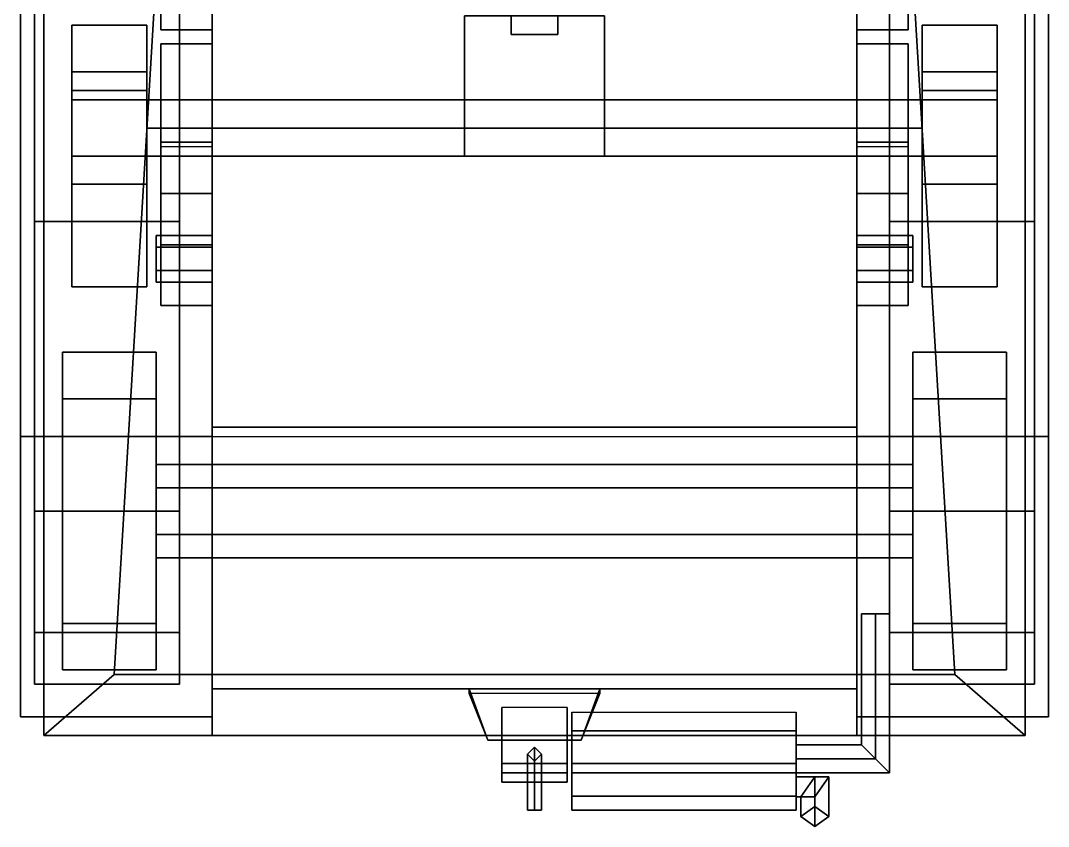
# Model space of a CAD drawing. Header units: millimetres. Extents: x -1.1 to 1.1, y -2.39 to 2.45.
# Drawn here: x -1.1 to 1.1, y -2.395 to -0.67 of the extents above; entities that cross this region are included whole.
import ezdxf

# ---------------------------------------------------------------- set-up
doc = ezdxf.new("R2010")
doc.units = ezdxf.units.MM
for name, color, linetype in [('gun', 1, 'Continuous'), ('mudguard', 6, 'Continuous'), ('torsion', 5, 'Continuous'), ('tracks', 3, 'Continuous'), ('wheels', 2, 'Continuous')]:
    doc.layers.add(name, color=color, linetype=linetype)

msp = doc.modelspace()

# ---------------------------------------------------------------- linework, layer by layer
for points in [[(-0.69, 1.84, 0.34), (-0.69, -1.54, 0.34), (-0.69, -2.1, 0.56), (-0.69, 2.25, 0.56)], [(0.69, -2.1, 0.56), (0.69, -1.54, 0.34), (0.69, 1.84, 0.34), (0.69, 2.25, 0.56)], [(0.69, 1.84, 0.34), (0.69, -1.54, 0.34), (-0.69, -1.54, 0.34), (-0.69, 1.84, 0.34)], [(-0.69, 1.84, 0.56), (-0.69, -2.1, 0.56), (-0.69, -2.2, 1.09), (-0.69, 1.84, 1.09)], [(0.69, -2.2, 1.09), (0.69, -2.1, 0.56), (0.69, 1.84, 0.56), (0.69, 1.84, 1.09)], [(-1.05, -0.25, 1.09), (-1.05, -2.2, 1.09), (-1.05, -2.2, 1.41), (-1.05, -0.25, 1.41)], [(-1.05, -2.2, 1.41), (1.05, -2.2, 1.41), (1.05, -0.25, 1.41), (-1.05, -0.25, 1.41)], [(-0.9, -2.07, 1.87), (-1.05, -2.2, 1.41), (-1.05, -0.25, 1.41), (-0.81, -0.57, 2.22)], [(-1.05, -2.2, 1.41), (-0.9, -2.07, 1.87), (-0.81, -0.57, 2.22), (-1.05, -0.25, 1.41)], [(0.81, -0.57, 2.22), (1.05, -0.25, 1.41), (1.05, -2.2, 1.41), (0.9, -2.07, 1.87)], [(1.05, -0.25, 1.41), (0.81, -0.57, 2.22), (0.9, -2.07, 1.87), (1.05, -2.2, 1.41)], [(1.05, -2.2, 1.41), (1.05, -2.2, 1.09), (1.05, -0.25, 1.09), (1.05, -0.25, 1.41)], [(-0.9, -2.07, 1.87), (-0.81, -0.57, 2.22), (0.81, -0.57, 2.22), (0.9, -2.07, 1.87)], [(-0.81, -0.57, 2.22), (-0.9, -2.07, 1.87), (0.9, -2.07, 1.87), (0.81, -0.57, 2.22)], [(-0.69, -2.1, 0.56), (-0.69, -1.54, 0.34), (0.69, -1.54, 0.34), (0.69, -2.1, 0.56)], [(-1.05, -2.2, 1.09), (-1.05, -1.56, 1.09), (1.05, -1.56, 1.09), (1.05, -2.2, 1.09)], [(0.73, -1.94, 0.9), (0.7, -1.94, 0.87), (0.7, -2.22, 0.87), (0.73, -2.25, 0.9)], [(0.7, -1.94, 0.87), (0.73, -1.94, 0.84), (0.73, -2.25, 0.84), (0.7, -2.22, 0.87)], [(0.76, -1.94, 0.87), (0.73, -1.94, 0.9), (0.73, -2.25, 0.9), (0.76, -2.28, 0.87)], [(0.73, -1.94, 0.84), (0.76, -1.94, 0.87), (0.76, -2.28, 0.87), (0.73, -2.25, 0.84)], [(1.05, -2.2, 1.41), (0.9, -2.07, 1.87), (-0.9, -2.07, 1.87), (-1.05, -2.2, 1.41)], [(0.9, -2.07, 1.87), (1.05, -2.2, 1.41), (-1.05, -2.2, 1.41), (-0.9, -2.07, 1.87)], [(-0.69, -2.2, 1.09), (-0.69, -2.1, 0.56), (0.69, -2.1, 0.56), (0.69, -2.2, 1.09)], [(-0.14, -2.1, 0.56), (-0.1, -2.21, 0.58), (-0.1, -2.21, 0.66), (-0.14, -2.11, 0.66)], [(0.14, -2.1, 0.56), (0.1, -2.21, 0.58), (-0.1, -2.21, 0.58), (-0.14, -2.1, 0.56)], [(-0.14, -2.11, 0.66), (-0.1, -2.21, 0.66), (0.1, -2.21, 0.66), (0.14, -2.11, 0.66)], [(0.1, -2.21, 0.66), (0.1, -2.21, 0.58), (0.14, -2.1, 0.56), (0.14, -2.11, 0.66)], [(-0.07, -2.2, 1.41), (-0.07, -2.26, 1.41), (-0.07, -2.28, 1.49), (-0.07, -2.14, 1.61)], [(-0.07, -2.14, 1.61), (-0.07, -2.28, 1.49), (0.07, -2.28, 1.49), (0.07, -2.14, 1.61)], [(0.07, -2.28, 1.49), (0.07, -2.26, 1.41), (0.07, -2.2, 1.41), (0.07, -2.14, 1.61)], [(0.08, -2.33, 0.82), (0.08, -2.36, 1.02), (0.08, -2.19, 1.04), (0.08, -2.15, 0.83)], [(0.08, -2.28, 0.77), (0.08, -2.33, 0.82), (0.08, -2.15, 0.83), (0.08, -2.19, 0.78)], [(0.08, -2.19, 0.78), (0.08, -2.15, 0.83), (0.56, -2.15, 0.83), (0.56, -2.19, 0.78)], [(0.56, -2.19, 1.04), (0.56, -2.36, 1.02), (0.56, -2.33, 0.82), (0.56, -2.15, 0.83)], [(0.56, -2.15, 0.83), (0.56, -2.33, 0.82), (0.56, -2.28, 0.77), (0.56, -2.19, 0.78)], [(-1.05, -2.2, 1.41), (-1.05, -2.2, 1.09), (1.05, -2.2, 1.09), (1.05, -2.2, 1.41)], [(0.07, -2.2, 1.41), (0.07, -2.26, 1.41), (-0.07, -2.26, 1.41), (-0.07, -2.2, 1.41)], [(0.08, -2.36, 1.02), (0.08, -2.33, 1.07), (0.08, -2.26, 1.08), (0.08, -2.19, 1.04)], [(0.08, -2.19, 1.04), (0.08, -2.26, 1.08), (0.56, -2.26, 1.08), (0.56, -2.19, 1.04)], [(0.56, -2.19, 0.78), (0.56, -2.28, 0.77), (0.08, -2.28, 0.77), (0.08, -2.19, 0.78)], [(0.56, -2.26, 1.08), (0.56, -2.33, 1.07), (0.56, -2.36, 1.02), (0.56, -2.19, 1.04)], [(-0.1, -2.21, 0.66), (-0.1, -2.21, 0.58), (0.1, -2.21, 0.58), (0.1, -2.21, 0.66)], [(0.07, -2.3, 0.66), (-0.07, -2.3, 0.66), (-0.07, -2.21, 0.66), (0.07, -2.21, 0.66)], [(-0.07, -2.3, 0.66), (0.07, -2.3, 0.66), (0.07, -2.21, 0.66), (-0.07, -2.21, 0.66)], [(0.07, -2.3, 0.58), (-0.07, -2.3, 0.58), (-0.07, -2.21, 0.58), (0.07, -2.21, 0.58)], [(-0.07, -2.3, 0.58), (0.07, -2.3, 0.58), (0.07, -2.21, 0.58), (-0.07, -2.21, 0.58)], [(0.73, -2.25, 0.9), (0.7, -2.22, 0.87), (0.56, -2.22, 0.87), (0.56, -2.25, 0.9)], [(0.7, -2.22, 0.87), (0.73, -2.25, 0.84), (0.56, -2.25, 0.84), (0.56, -2.22, 0.87)], [(-0.015, -2.36, 0.69), (0, -2.36, 0.705), (0, -2.225, 0.705), (-0.015, -2.24, 0.69)], [(0, -2.225, 0.54), (-0.015, -2.24, 0.54), (-0.015, -2.24, 0.69), (0, -2.225, 0.705)], [(0, -2.225, 0.54), (0.015, -2.24, 0.54), (0, -2.255, 0.54), (-0.015, -2.24, 0.54)], [(0, -2.36, 0.675), (-0.015, -2.36, 0.69), (-0.015, -2.24, 0.69), (0, -2.255, 0.675)], [(-0.015, -2.24, 0.54), (0, -2.255, 0.54), (0, -2.255, 0.675), (-0.015, -2.24, 0.69)], [(0, -2.36, 0.705), (0.015, -2.36, 0.69), (0.015, -2.24, 0.69), (0, -2.225, 0.705)], [(0.015, -2.24, 0.54), (0, -2.225, 0.54), (0, -2.225, 0.705), (0.015, -2.24, 0.69)], [(0.015, -2.36, 0.69), (0, -2.36, 0.675), (0, -2.255, 0.675), (0.015, -2.24, 0.69)], [(0, -2.255, 0.54), (0.015, -2.24, 0.54), (0.015, -2.24, 0.69), (0, -2.255, 0.675)], [(-0.07, -2.28, 1.49), (-0.07, -2.26, 1.41), (0.07, -2.26, 1.41), (0.07, -2.28, 1.49)], [(0.08, -2.26, 1.08), (0.08, -2.33, 1.07), (0.56, -2.33, 1.07), (0.56, -2.26, 1.08)], [(0.76, -2.28, 0.87), (0.73, -2.25, 0.9), (0.56, -2.25, 0.9), (0.56, -2.28, 0.87)], [(0.73, -2.25, 0.84), (0.76, -2.28, 0.87), (0.56, -2.28, 0.87), (0.56, -2.25, 0.84)], [(0.56, -2.28, 0.77), (0.56, -2.33, 0.82), (0.08, -2.33, 0.82), (0.08, -2.28, 0.77)], [(0.57, -2.3312, 1.0412), (0.6, -2.2888, 1.0412), (0.56, -2.2888, 1.0412), (0.56, -2.3312, 1.0412)], [(0.6, -2.2888, 1.0412), (0.63, -2.2888, 0.9988), (0.56, -2.2888, 0.9988), (0.56, -2.2888, 1.0412)], [(0.63, -2.2888, 0.9988), (0.6, -2.3312, 0.9988), (0.56, -2.3312, 0.9988), (0.56, -2.2888, 0.9988)], [(0.57, -2.3736, 1.0836), (0.6, -2.3524, 1.1049), (0.6, -2.2888, 1.0412), (0.57, -2.3312, 1.0412)], [(0.6, -2.3524, 1.1049), (0.63, -2.3736, 1.0836), (0.63, -2.2888, 0.9988), (0.6, -2.2888, 1.0412)], [(0.63, -2.3736, 1.0836), (0.6, -2.3949, 1.0624), (0.6, -2.3312, 0.9988), (0.63, -2.2888, 0.9988)], [(0.56, -2.36, 1.02), (0.56, -2.33, 1.07), (0.08, -2.33, 1.07), (0.08, -2.36, 1.02)], [(0.56, -2.33, 0.82), (0.56, -2.36, 1.02), (0.08, -2.36, 1.02), (0.08, -2.33, 0.82)], [(0.6, -2.3312, 0.9988), (0.57, -2.3312, 1.0412), (0.56, -2.3312, 1.0412), (0.56, -2.3312, 0.9988)], [(0.6, -2.3949, 1.0624), (0.57, -2.3736, 1.0836), (0.57, -2.3312, 1.0412), (0.6, -2.3312, 0.9988)], [(0.6, -2.3949, 1.0624), (0.63, -2.3736, 1.0836), (0.6, -2.3524, 1.1049), (0.57, -2.3736, 1.0836)], [(0, -2.36, 0.675), (0.015, -2.36, 0.69), (0, -2.36, 0.705), (-0.015, -2.36, 0.69)]]:
    msp.add_3dface(points)
at = {"layer": 'gun'}
for points in [[(-0.15, -0.66, 1.78), (-0.15, -0.96, 1.78), (-0.15, -0.96, 2.05), (-0.15, -0.66, 2.05)], [(-0.15, -0.66, 2.05), (-0.15, -0.96, 2.05), (0.15, -0.96, 2.05), (0.15, -0.66, 2.05)], [(0.15, -0.66, 1.78), (0.15, -0.96, 1.78), (-0.15, -0.96, 1.78), (-0.15, -0.66, 1.78)], [(-0.05, -0.66, 2.05), (-0.05, -0.7, 2.05), (-0.05, -0.7, 2.15), (-0.05, -0.66, 2.15)], [(-0.05, -0.66, 2.15), (-0.05, -0.7, 2.15), (0.05, -0.7, 2.15), (0.05, -0.66, 2.15)], [(0.05, -0.7, 2.15), (0.05, -0.7, 2.05), (0.05, -0.66, 2.05), (0.05, -0.66, 2.15)], [(0.15, -0.96, 2.05), (0.15, -0.96, 1.78), (0.15, -0.66, 1.78), (0.15, -0.66, 2.05)], [(-0.05, -0.7, 2.15), (-0.05, -0.7, 2.05), (0.05, -0.7, 2.05), (0.05, -0.7, 2.15)], [(-0.15, -0.96, 2.05), (-0.15, -0.96, 1.78), (0.15, -0.96, 1.78), (0.15, -0.96, 2.05)]]:
    msp.add_3dface(points, dxfattribs=at)
at = {"layer": 'mudguard'}
for points in [[(-1.1, -1.56, 1.09), (-1.1, 2.11, 1.09), (-0.69, 2.11, 1.09), (-0.69, -1.56, 1.09)], [(-1.1, 2.11, 1.09), (-1.1, -1.56, 1.09), (-0.69, -1.56, 1.09), (-0.69, 2.11, 1.09)], [(1.1, -1.56, 1.09), (1.1, 2.11, 1.09), (0.69, 2.11, 1.09), (0.69, -1.56, 1.09)], [(1.1, 2.11, 1.09), (1.1, -1.56, 1.09), (0.69, -1.56, 1.09), (0.69, 2.11, 1.09)], [(-1.1, -2.16, 0.92), (-1.1, -1.56, 1.09), (-0.69, -1.56, 1.09), (-0.69, -2.16, 0.92)], [(-1.1, -1.56, 1.09), (-1.1, -2.16, 0.92), (-0.69, -2.16, 0.92), (-0.69, -1.56, 1.09)], [(1.1, -2.16, 0.92), (1.1, -1.56, 1.09), (0.69, -1.56, 1.09), (0.69, -2.16, 0.92)], [(1.1, -1.56, 1.09), (1.1, -2.16, 0.92), (0.69, -2.16, 0.92), (0.69, -1.56, 1.09)]]:
    msp.add_3dface(points, dxfattribs=at)
at = {"layer": 'torsion'}
for points in [[(-0.69, -0.13, 0.53), (-0.69, -0.69, 0.72), (-0.8, -0.69, 0.72), (-0.8, -0.13, 0.53)], [(-0.8, -0.13, 0.53), (-0.8, -0.69, 0.72), (-0.8, -0.56, 0.71), (-0.8, -0.13, 0.62)], [(0.8, -0.13, 0.53), (0.8, -0.69, 0.72), (0.69, -0.69, 0.72), (0.69, -0.13, 0.53)], [(0.8, -0.56, 0.71), (0.8, -0.69, 0.72), (0.8, -0.13, 0.53), (0.8, -0.13, 0.62)], [(-0.8, -0.56, 0.71), (-0.8, -0.69, 0.72), (-0.69, -0.69, 0.72), (-0.69, -0.56, 0.71)], [(0.69, -0.56, 0.71), (0.69, -0.69, 0.72), (0.8, -0.69, 0.72), (0.8, -0.56, 0.71)], [(-0.69, -0.72, 0.53), (-0.69, -0.93, 0.24), (-0.8, -0.93, 0.24), (-0.8, -0.72, 0.53)], [(-0.8, -0.93, 0.24), (-0.8, -1.04, 0.27), (-0.8, -0.94, 0.61), (-0.8, -0.72, 0.53)], [(-0.8, -0.72, 0.53), (-0.8, -1.28, 0.72), (-0.8, -1.15, 0.71), (-0.8, -0.72, 0.62)], [(-0.8, -0.72, 0.62), (-0.8, -1.15, 0.71), (-0.69, -1.15, 0.71), (-0.69, -0.72, 0.62)], [(-0.69, -0.72, 0.53), (-0.69, -1.28, 0.72), (-0.8, -1.28, 0.72), (-0.8, -0.72, 0.53)], [(-0.69, -0.72, 0.62), (-0.69, -0.72, 0.53), (-0.8, -0.72, 0.53), (-0.8, -0.72, 0.62)], [(-0.69, -0.94, 0.61), (-0.69, -1.04, 0.27), (-0.69, -0.93, 0.24), (-0.69, -0.72, 0.53)], [(0.69, -0.93, 0.24), (0.69, -1.04, 0.27), (0.69, -0.94, 0.61), (0.69, -0.72, 0.53)], [(0.8, -0.72, 0.53), (0.8, -0.93, 0.24), (0.69, -0.93, 0.24), (0.69, -0.72, 0.53)], [(0.69, -0.72, 0.62), (0.69, -1.15, 0.71), (0.8, -1.15, 0.71), (0.8, -0.72, 0.62)], [(0.8, -0.72, 0.53), (0.8, -1.28, 0.72), (0.69, -1.28, 0.72), (0.69, -0.72, 0.53)], [(0.8, -0.72, 0.62), (0.8, -0.72, 0.53), (0.69, -0.72, 0.53), (0.69, -0.72, 0.62)], [(0.8, -0.94, 0.61), (0.8, -1.04, 0.27), (0.8, -0.93, 0.24), (0.8, -0.72, 0.53)], [(0.8, -1.15, 0.71), (0.8, -1.28, 0.72), (0.8, -0.72, 0.53), (0.8, -0.72, 0.62)], [(-0.69, -0.93, 0.24), (-0.69, -1.04, 0.27), (-0.8, -1.04, 0.27), (-0.8, -0.93, 0.24)], [(-0.8, -0.94, 0.61), (-0.8, -1.04, 0.27), (-0.69, -1.04, 0.27), (-0.69, -0.94, 0.61)], [(0.8, -0.93, 0.24), (0.8, -1.04, 0.27), (0.69, -1.04, 0.27), (0.69, -0.93, 0.24)], [(0.69, -0.94, 0.61), (0.69, -1.04, 0.27), (0.8, -1.04, 0.27), (0.8, -0.94, 0.61)], [(-0.81, -1.23, 0.75), (-0.81, -1.13, 0.75), (-0.81, -1.155, 0.7067), (-0.81, -1.205, 0.7067)], [(-0.81, -1.205, 0.7933), (-0.81, -1.155, 0.7933), (-0.81, -1.13, 0.75), (-0.81, -1.23, 0.75)], [(-0.81, -1.13, 0.75), (-0.81, -1.155, 0.7933), (-0.69, -1.155, 0.7933), (-0.69, -1.13, 0.75)], [(-0.81, -1.155, 0.7067), (-0.81, -1.13, 0.75), (-0.69, -1.13, 0.75), (-0.69, -1.155, 0.7067)], [(0.69, -1.13, 0.75), (0.69, -1.155, 0.7933), (0.81, -1.155, 0.7933), (0.81, -1.13, 0.75)], [(0.69, -1.155, 0.7067), (0.69, -1.13, 0.75), (0.81, -1.13, 0.75), (0.81, -1.155, 0.7067)], [(0.81, -1.155, 0.7933), (0.81, -1.205, 0.7933), (0.81, -1.23, 0.75), (0.81, -1.13, 0.75)], [(0.81, -1.13, 0.75), (0.81, -1.23, 0.75), (0.81, -1.205, 0.7067), (0.81, -1.155, 0.7067)], [(-0.81, -1.155, 0.7933), (-0.81, -1.205, 0.7933), (-0.69, -1.205, 0.7933), (-0.69, -1.155, 0.7933)], [(-0.81, -1.205, 0.7067), (-0.81, -1.155, 0.7067), (-0.69, -1.155, 0.7067), (-0.69, -1.205, 0.7067)], [(-0.8, -1.15, 0.71), (-0.8, -1.28, 0.72), (-0.69, -1.28, 0.72), (-0.69, -1.15, 0.71)], [(0.69, -1.15, 0.71), (0.69, -1.28, 0.72), (0.8, -1.28, 0.72), (0.8, -1.15, 0.71)], [(0.69, -1.155, 0.7933), (0.69, -1.205, 0.7933), (0.81, -1.205, 0.7933), (0.81, -1.155, 0.7933)], [(0.69, -1.205, 0.7067), (0.69, -1.155, 0.7067), (0.81, -1.155, 0.7067), (0.81, -1.205, 0.7067)], [(-0.81, -1.205, 0.7933), (-0.81, -1.23, 0.75), (-0.69, -1.23, 0.75), (-0.69, -1.205, 0.7933)], [(-0.81, -1.23, 0.75), (-0.81, -1.205, 0.7067), (-0.69, -1.205, 0.7067), (-0.69, -1.23, 0.75)], [(0.69, -1.205, 0.7933), (0.69, -1.23, 0.75), (0.81, -1.23, 0.75), (0.81, -1.205, 0.7933)], [(0.69, -1.23, 0.75), (0.69, -1.205, 0.7067), (0.81, -1.205, 0.7067), (0.81, -1.23, 0.75)]]:
    msp.add_3dface(points, dxfattribs=at)
at = {"layer": 'tracks'}
for points in [[(-1.07, 1.52), (-1.07, -1.1), (-0.76, -1.1), (-0.76, 1.52)], [(-1.07, -1.1), (-1.07, 1.52), (-0.76, 1.52), (-0.76, -1.1)], [(0.76, -1.1), (0.76, 1.52), (1.07, 1.52), (1.07, -1.1)], [(0.76, 1.52), (0.76, -1.1), (1.07, -1.1), (1.07, 1.52)], [(-1.07, -1.72, 0.99), (-1.07, 1.29, 0.99), (-0.76, 1.29, 0.99), (-0.76, -1.72, 0.99)], [(-1.07, 1.29, 0.99), (-1.07, -1.72, 0.99), (-0.76, -1.72, 0.99), (-0.76, 1.29, 0.99)], [(0.76, -1.72, 0.99), (0.76, 1.29, 0.99), (1.07, 1.29, 0.99), (1.07, -1.72, 0.99)], [(0.76, 1.29, 0.99), (0.76, -1.72, 0.99), (1.07, -1.72, 0.99), (1.07, 1.29, 0.99)], [(-1.07, -1.1), (-1.07, -1.98, 0.35), (-0.76, -1.98, 0.35), (-0.76, -1.1)], [(-1.07, -1.98, 0.35), (-1.07, -1.1), (-0.76, -1.1), (-0.76, -1.98, 0.35)], [(0.76, -1.1), (0.76, -1.98, 0.35), (1.07, -1.98, 0.35), (1.07, -1.1)], [(0.76, -1.98, 0.35), (0.76, -1.1), (1.07, -1.1), (1.07, -1.98, 0.35)], [(-1.07, -1.72, 0.99), (-1.07, -1.98, 0.89), (-0.76, -1.98, 0.89), (-0.76, -1.72, 0.99)], [(-1.07, -1.98, 0.89), (-1.07, -1.72, 0.99), (-0.76, -1.72, 0.99), (-0.76, -1.98, 0.89)], [(0.76, -1.72, 0.99), (0.76, -1.98, 0.89), (1.07, -1.98, 0.89), (1.07, -1.72, 0.99)], [(0.76, -1.98, 0.89), (0.76, -1.72, 0.99), (1.07, -1.72, 0.99), (1.07, -1.98, 0.89)], [(-1.07, -2.09, 0.62), (-1.07, -1.98, 0.35), (-0.76, -1.98, 0.35), (-0.76, -2.09, 0.62)], [(-1.07, -1.98, 0.35), (-1.07, -2.09, 0.62), (-0.76, -2.09, 0.62), (-0.76, -1.98, 0.35)], [(-1.07, -2.09, 0.62), (-1.07, -1.98, 0.89), (-0.76, -1.98, 0.89), (-0.76, -2.09, 0.62)], [(-1.07, -1.98, 0.89), (-1.07, -2.09, 0.62), (-0.76, -2.09, 0.62), (-0.76, -1.98, 0.89)], [(0.76, -2.09, 0.62), (0.76, -1.98, 0.35), (1.07, -1.98, 0.35), (1.07, -2.09, 0.62)], [(0.76, -1.98, 0.35), (0.76, -2.09, 0.62), (1.07, -2.09, 0.62), (1.07, -1.98, 0.35)], [(0.76, -2.09, 0.62), (0.76, -1.98, 0.89), (1.07, -1.98, 0.89), (1.07, -2.09, 0.62)], [(0.76, -1.98, 0.89), (0.76, -2.09, 0.62), (1.07, -2.09, 0.62), (1.07, -1.98, 0.89)]]:
    msp.add_3dface(points, dxfattribs=at)
at = {"layer": 'wheels'}
for points in [[(-0.99, -1.1, 0.5425), (-0.99, -0.82, 0.5425), (-0.99, -0.68, 0.3), (-0.99, -1.24, 0.3)], [(-0.83, -0.82, 0.5425), (-0.83, -0.68, 0.3), (-0.99, -0.68, 0.3), (-0.99, -0.82, 0.5425)], [(-0.99, -1.24, 0.3), (-0.99, -0.68, 0.3), (-0.99, -0.82, 0.0575), (-0.99, -1.1, 0.0575)], [(-0.83, -0.68, 0.3), (-0.83, -0.82, 0.0575), (-0.99, -0.82, 0.0575), (-0.99, -0.68, 0.3)], [(-0.83, -0.82, 0.0575), (-0.83, -0.68, 0.3), (-0.83, -0.82, 0.5425), (-0.83, -1.1, 0.0575)], [(0.83, -1.1, 0.5425), (0.83, -0.82, 0.5425), (0.83, -0.68, 0.3), (0.83, -1.24, 0.3)], [(0.99, -0.82, 0.5425), (0.99, -0.68, 0.3), (0.83, -0.68, 0.3), (0.83, -0.82, 0.5425)], [(0.83, -1.24, 0.3), (0.83, -0.68, 0.3), (0.83, -0.82, 0.0575), (0.83, -1.1, 0.0575)], [(0.99, -0.68, 0.3), (0.99, -0.82, 0.0575), (0.83, -0.82, 0.0575), (0.83, -0.68, 0.3)], [(0.99, -0.82, 0.0575), (0.99, -0.68, 0.3), (0.99, -0.82, 0.5425), (0.99, -1.1, 0.0575)], [(-0.83, -0.84, 0.9339), (-0.83, -0.78, 0.83), (-0.99, -0.78, 0.83), (-0.99, -0.84, 0.9339)], [(-0.83, -0.78, 0.83), (-0.83, -0.84, 0.7261), (-0.99, -0.84, 0.7261), (-0.99, -0.78, 0.83)], [(-0.99, -0.96, 0.9339), (-0.99, -0.84, 0.9339), (-0.99, -0.78, 0.83), (-0.99, -1.02, 0.83)], [(-0.99, -1.02, 0.83), (-0.99, -0.78, 0.83), (-0.99, -0.84, 0.7261), (-0.99, -0.96, 0.7261)], [(-0.83, -1.02, 0.83), (-0.83, -0.78, 0.83), (-0.83, -0.84, 0.9339), (-0.83, -0.96, 0.9339)], [(-0.83, -0.96, 0.7261), (-0.83, -0.84, 0.7261), (-0.83, -0.78, 0.83), (-0.83, -1.02, 0.83)], [(0.83, -0.78, 0.83), (0.83, -0.84, 0.9339), (0.99, -0.84, 0.9339), (0.99, -0.78, 0.83)], [(0.83, -0.84, 0.7261), (0.83, -0.78, 0.83), (0.99, -0.78, 0.83), (0.99, -0.84, 0.7261)], [(0.83, -0.78, 0.83), (0.83, -1.02, 0.83), (0.83, -0.96, 0.9339), (0.83, -0.84, 0.9339)], [(0.83, -0.84, 0.7261), (0.83, -0.96, 0.7261), (0.83, -1.02, 0.83), (0.83, -0.78, 0.83)], [(0.99, -1.02, 0.83), (0.99, -0.78, 0.83), (0.99, -0.84, 0.9339), (0.99, -0.96, 0.9339)], [(0.99, -0.96, 0.7261), (0.99, -0.84, 0.7261), (0.99, -0.78, 0.83), (0.99, -1.02, 0.83)], [(-0.83, -0.82, 0.0575), (-0.83, -1.1, 0.0575), (-0.99, -1.1, 0.0575), (-0.99, -0.82, 0.0575)], [(-0.83, -1.1, 0.5425), (-0.83, -0.82, 0.5425), (-0.99, -0.82, 0.5425), (-0.99, -1.1, 0.5425)], [(-0.83, -1.1, 0.0575), (-0.83, -0.82, 0.5425), (-0.83, -1.1, 0.5425), (-0.83, -1.24, 0.3)], [(0.99, -0.82, 0.0575), (0.99, -1.1, 0.0575), (0.83, -1.1, 0.0575), (0.83, -0.82, 0.0575)], [(0.99, -1.1, 0.5425), (0.99, -0.82, 0.5425), (0.83, -0.82, 0.5425), (0.83, -1.1, 0.5425)], [(0.99, -1.1, 0.0575), (0.99, -0.82, 0.5425), (0.99, -1.1, 0.5425), (0.99, -1.24, 0.3)], [(-0.83, -0.84, 0.7261), (-0.83, -0.96, 0.7261), (-0.99, -0.96, 0.7261), (-0.99, -0.84, 0.7261)], [(-0.83, -0.96, 0.9339), (-0.83, -0.84, 0.9339), (-0.99, -0.84, 0.9339), (-0.99, -0.96, 0.9339)], [(0.83, -0.9, 0.89), (0.83, -0.84, 0.83), (-0.83, -0.84, 0.83), (-0.83, -0.9, 0.89)], [(0.83, -0.84, 0.83), (0.83, -0.9, 0.77), (-0.83, -0.9, 0.77), (-0.83, -0.84, 0.83)], [(0.83, -0.96, 0.7261), (0.83, -0.84, 0.7261), (0.99, -0.84, 0.7261), (0.99, -0.96, 0.7261)], [(0.83, -0.84, 0.9339), (0.83, -0.96, 0.9339), (0.99, -0.96, 0.9339), (0.99, -0.84, 0.9339)], [(0.83, -0.96, 0.83), (0.83, -0.9, 0.89), (-0.83, -0.9, 0.89), (-0.83, -0.96, 0.83)], [(0.83, -0.9, 0.77), (0.83, -0.96, 0.83), (-0.83, -0.96, 0.83), (-0.83, -0.9, 0.77)], [(-0.83, -1.02, 0.83), (-0.83, -0.96, 0.9339), (-0.99, -0.96, 0.9339), (-0.99, -1.02, 0.83)], [(-0.83, -0.96, 0.7261), (-0.83, -1.02, 0.83), (-0.99, -1.02, 0.83), (-0.99, -0.96, 0.7261)], [(0.83, -0.96, 0.9339), (0.83, -1.02, 0.83), (0.99, -1.02, 0.83), (0.99, -0.96, 0.9339)], [(0.83, -1.02, 0.83), (0.83, -0.96, 0.7261), (0.99, -0.96, 0.7261), (0.99, -1.02, 0.83)], [(-0.83, -1.24, 0.3), (-0.83, -1.1, 0.5425), (-0.99, -1.1, 0.5425), (-0.99, -1.24, 0.3)], [(-0.83, -1.1, 0.0575), (-0.83, -1.24, 0.3), (-0.99, -1.24, 0.3), (-0.99, -1.1, 0.0575)], [(0.99, -1.24, 0.3), (0.99, -1.1, 0.5425), (0.83, -1.1, 0.5425), (0.83, -1.24, 0.3)], [(0.99, -1.1, 0.0575), (0.99, -1.24, 0.3), (0.83, -1.24, 0.3), (0.83, -1.1, 0.0575)], [(-0.81, -1.4796, 0.8604), (-0.81, -1.38, 0.62), (-1.01, -1.38, 0.62), (-1.01, -1.4796, 0.8604)], [(-0.81, -1.38, 0.62), (-0.81, -1.4796, 0.3796), (-1.01, -1.4796, 0.3796), (-1.01, -1.38, 0.62)], [(-1.01, -2.06, 0.62), (-1.01, -1.4796, 0.8604), (-1.01, -1.38, 0.62), (-1.01, -1.9604, 0.3796)], [(-1.01, -1.9604, 0.3796), (-1.01, -1.38, 0.62), (-1.01, -1.4796, 0.3796), (-1.01, -1.72, 0.28)], [(-0.81, -1.4796, 0.3796), (-0.81, -1.38, 0.62), (-0.81, -1.4796, 0.8604), (-0.81, -1.72, 0.28)], [(1.01, -1.38, 0.62), (1.01, -1.4796, 0.3796), (0.81, -1.4796, 0.3796), (0.81, -1.38, 0.62)], [(0.81, -2.06, 0.62), (0.81, -1.4796, 0.8604), (0.81, -1.38, 0.62), (0.81, -1.9604, 0.3796)], [(0.81, -1.9604, 0.3796), (0.81, -1.38, 0.62), (0.81, -1.4796, 0.3796), (0.81, -1.72, 0.28)], [(1.01, -1.4796, 0.8604), (1.01, -1.38, 0.62), (0.81, -1.38, 0.62), (0.81, -1.4796, 0.8604)], [(1.01, -1.4796, 0.3796), (1.01, -1.38, 0.62), (1.01, -1.4796, 0.8604), (1.01, -1.72, 0.28)], [(-0.81, -1.72, 0.96), (-0.81, -1.4796, 0.8604), (-1.01, -1.4796, 0.8604), (-1.01, -1.72, 0.96)], [(-0.81, -1.4796, 0.3796), (-0.81, -1.72, 0.28), (-1.01, -1.72, 0.28), (-1.01, -1.4796, 0.3796)], [(-1.01, -1.9604, 0.8604), (-1.01, -1.72, 0.96), (-1.01, -1.4796, 0.8604), (-1.01, -2.06, 0.62)], [(-0.81, -1.72, 0.28), (-0.81, -1.4796, 0.8604), (-0.81, -1.72, 0.96), (-0.81, -1.9604, 0.3796)], [(1.01, -1.4796, 0.3796), (1.01, -1.72, 0.28), (0.81, -1.72, 0.28), (0.81, -1.4796, 0.3796)], [(1.01, -1.72, 0.96), (1.01, -1.4796, 0.8604), (0.81, -1.4796, 0.8604), (0.81, -1.72, 0.96)], [(0.81, -1.9604, 0.8604), (0.81, -1.72, 0.96), (0.81, -1.4796, 0.8604), (0.81, -2.06, 0.62)], [(1.01, -1.72, 0.28), (1.01, -1.4796, 0.8604), (1.01, -1.72, 0.96), (1.01, -1.9604, 0.3796)], [(0.81, -1.67, 0.7066), (0.81, -1.62, 0.62), (-0.81, -1.62, 0.62), (-0.81, -1.67, 0.7066)], [(0.81, -1.62, 0.62), (0.81, -1.67, 0.5334), (-0.81, -1.67, 0.5334), (-0.81, -1.62, 0.62)], [(0.81, -1.77, 0.7066), (0.81, -1.67, 0.7066), (-0.81, -1.67, 0.7066), (-0.81, -1.77, 0.7066)], [(0.81, -1.67, 0.5334), (0.81, -1.77, 0.5334), (-0.81, -1.77, 0.5334), (-0.81, -1.67, 0.5334)], [(-0.81, -1.9604, 0.8604), (-0.81, -1.72, 0.96), (-1.01, -1.72, 0.96), (-1.01, -1.9604, 0.8604)], [(-0.81, -1.72, 0.28), (-0.81, -1.9604, 0.3796), (-1.01, -1.9604, 0.3796), (-1.01, -1.72, 0.28)], [(-0.81, -1.9604, 0.3796), (-0.81, -1.72, 0.96), (-0.81, -1.9604, 0.8604), (-0.81, -2.06, 0.62)], [(1.01, -1.72, 0.28), (1.01, -1.9604, 0.3796), (0.81, -1.9604, 0.3796), (0.81, -1.72, 0.28)], [(1.01, -1.9604, 0.8604), (1.01, -1.72, 0.96), (0.81, -1.72, 0.96), (0.81, -1.9604, 0.8604)], [(1.01, -1.9604, 0.3796), (1.01, -1.72, 0.96), (1.01, -1.9604, 0.8604), (1.01, -2.06, 0.62)], [(0.81, -1.82, 0.62), (0.81, -1.77, 0.7066), (-0.81, -1.77, 0.7066), (-0.81, -1.82, 0.62)], [(0.81, -1.77, 0.5334), (0.81, -1.82, 0.62), (-0.81, -1.82, 0.62), (-0.81, -1.77, 0.5334)], [(-0.81, -2.06, 0.62), (-0.81, -1.9604, 0.8604), (-1.01, -1.9604, 0.8604), (-1.01, -2.06, 0.62)], [(-0.81, -1.9604, 0.3796), (-0.81, -2.06, 0.62), (-1.01, -2.06, 0.62), (-1.01, -1.9604, 0.3796)], [(1.01, -1.9604, 0.3796), (1.01, -2.06, 0.62), (0.81, -2.06, 0.62), (0.81, -1.9604, 0.3796)], [(1.01, -2.06, 0.62), (1.01, -1.9604, 0.8604), (0.81, -1.9604, 0.8604), (0.81, -2.06, 0.62)]]:
    msp.add_3dface(points, dxfattribs=at)

doc.saveas('drawing.dxf')
